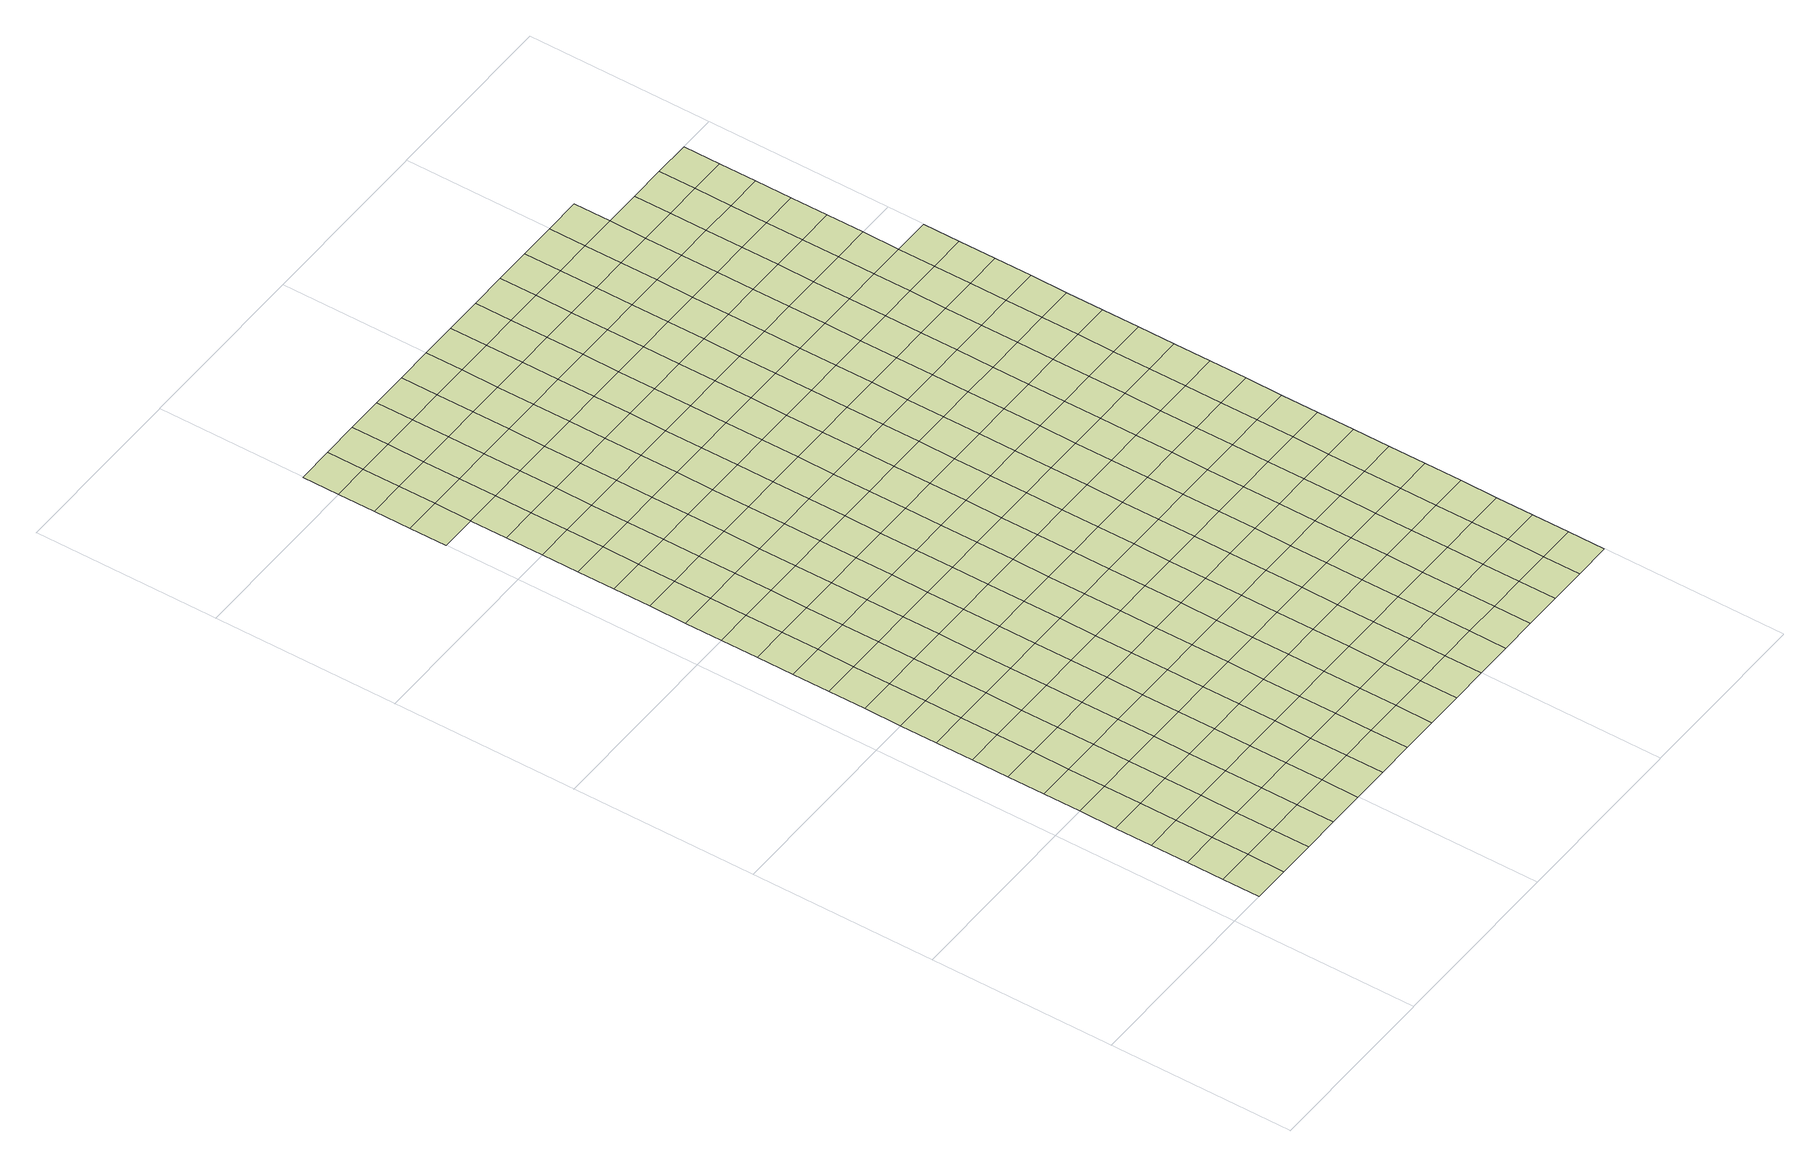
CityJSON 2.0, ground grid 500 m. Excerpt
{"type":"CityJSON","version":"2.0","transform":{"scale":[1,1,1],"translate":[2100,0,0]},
"CityObjects":{
"landuse1":{"type":"LandUse","geometry":[{"type":"MultiSurface","lod":"2","boundaries":[[[0,1,2,3]]]}]},
"landuse2":{"type":"LandUse","geometry":[{"type":"MultiSurface","lod":"2","boundaries":[[[3,2,4,5]]]}]},
"landuse3":{"type":"LandUse","geometry":[{"type":"MultiSurface","lod":"2","boundaries":[[[5,4,6,7]]]}]},
"landuse4":{"type":"LandUse","geometry":[{"type":"MultiSurface","lod":"2","boundaries":[[[7,6,8,9]]]}]},
"landuse5":{"type":"LandUse","geometry":[{"type":"MultiSurface","lod":"2","boundaries":[[[1,10,11,2]]]}]},
"landuse6":{"type":"LandUse","geometry":[{"type":"MultiSurface","lod":"2","boundaries":[[[9,8,12,13]]]}]},
"landuse7":{"type":"LandUse","geometry":[{"type":"MultiSurface","lod":"2","boundaries":[[[2,11,14,4]]]}]},
"landuse8":{"type":"LandUse","geometry":[{"type":"MultiSurface","lod":"2","boundaries":[[[13,12,15,16]]]}]},
"landuse9":{"type":"LandUse","geometry":[{"type":"MultiSurface","lod":"2","boundaries":[[[4,14,17,6]]]}]},
"landuse10":{"type":"LandUse","geometry":[{"type":"MultiSurface","lod":"2","boundaries":[[[16,15,18,19]]]}]},
"landuse11":{"type":"LandUse","geometry":[{"type":"MultiSurface","lod":"2","boundaries":[[[6,17,20,8]]]}]},
"landuse12":{"type":"LandUse","geometry":[{"type":"MultiSurface","lod":"2","boundaries":[[[10,21,22,11]]]}]},
"landuse13":{"type":"LandUse","geometry":[{"type":"MultiSurface","lod":"2","boundaries":[[[19,18,23,24]]]}]},
"landuse14":{"type":"LandUse","geometry":[{"type":"MultiSurface","lod":"2","boundaries":[[[8,20,25,12]]]}]},
"landuse15":{"type":"LandUse","geometry":[{"type":"MultiSurface","lod":"2","boundaries":[[[11,22,26,14]]]}]},
"landuse16":{"type":"LandUse","geometry":[{"type":"MultiSurface","lod":"2","boundaries":[[[24,23,27,28]]]}]},
"landuse17":{"type":"LandUse","geometry":[{"type":"MultiSurface","lod":"2","boundaries":[[[12,25,29,15]]]}]},
"landuse18":{"type":"LandUse","geometry":[{"type":"MultiSurface","lod":"2","boundaries":[[[14,26,30,17]]]}]},
"landuse19":{"type":"LandUse","geometry":[{"type":"MultiSurface","lod":"2","boundaries":[[[28,27,31,32]]]}]},
"landuse20":{"type":"LandUse","geometry":[{"type":"MultiSurface","lod":"2","boundaries":[[[15,29,33,18]]]}]},
"landuse21":{"type":"LandUse","geometry":[{"type":"MultiSurface","lod":"2","boundaries":[[[17,30,34,20]]]}]},
"landuse22":{"type":"LandUse","geometry":[{"type":"MultiSurface","lod":"2","boundaries":[[[32,31,35,36]]]}]},
"landuse23":{"type":"LandUse","geometry":[{"type":"MultiSurface","lod":"2","boundaries":[[[21,37,38,22]]]}]},
"landuse24":{"type":"LandUse","geometry":[{"type":"MultiSurface","lod":"2","boundaries":[[[18,33,39,23]]]}]},
"landuse25":{"type":"LandUse","geometry":[{"type":"MultiSurface","lod":"2","boundaries":[[[20,34,40,25]]]}]},
"landuse26":{"type":"LandUse","geometry":[{"type":"MultiSurface","lod":"2","boundaries":[[[36,35,41,42]]]}]},
"landuse27":{"type":"LandUse","geometry":[{"type":"MultiSurface","lod":"2","boundaries":[[[22,38,43,26]]]}]},
"landuse28":{"type":"LandUse","geometry":[{"type":"MultiSurface","lod":"2","boundaries":[[[23,39,44,27]]]}]},
"landuse29":{"type":"LandUse","geometry":[{"type":"MultiSurface","lod":"2","boundaries":[[[25,40,45,29]]]}]},
"landuse30":{"type":"LandUse","geometry":[{"type":"MultiSurface","lod":"2","boundaries":[[[42,41,46,47]]]}]},
"landuse31":{"type":"LandUse","geometry":[{"type":"MultiSurface","lod":"2","boundaries":[[[26,43,48,30]]]}]},
"landuse32":{"type":"LandUse","geometry":[{"type":"MultiSurface","lod":"2","boundaries":[[[27,44,49,31]]]}]},
"landuse33":{"type":"LandUse","geometry":[{"type":"MultiSurface","lod":"2","boundaries":[[[29,45,50,33]]]}]},
"landuse34":{"type":"LandUse","geometry":[{"type":"MultiSurface","lod":"2","boundaries":[[[47,46,51,52]]]}]},
"landuse35":{"type":"LandUse","geometry":[{"type":"MultiSurface","lod":"2","boundaries":[[[30,48,53,34]]]}]},
"landuse36":{"type":"LandUse","geometry":[{"type":"MultiSurface","lod":"2","boundaries":[[[31,49,54,35]]]}]},
"landuse37":{"type":"LandUse","geometry":[{"type":"MultiSurface","lod":"2","boundaries":[[[37,55,56,38]]]}]},
"landuse38":{"type":"LandUse","geometry":[{"type":"MultiSurface","lod":"2","boundaries":[[[33,50,57,39]]]}]},
"landuse39":{"type":"LandUse","geometry":[{"type":"MultiSurface","lod":"2","boundaries":[[[52,51,58,59]]]}]},
"landuse40":{"type":"LandUse","geometry":[{"type":"MultiSurface","lod":"2","boundaries":[[[34,53,60,40]]]}]},
"landuse41":{"type":"LandUse","geometry":[{"type":"MultiSurface","lod":"2","boundaries":[[[35,54,61,41]]]}]},
"landuse42":{"type":"LandUse","geometry":[{"type":"MultiSurface","lod":"2","boundaries":[[[38,56,62,43]]]}]},
"landuse43":{"type":"LandUse","geometry":[{"type":"MultiSurface","lod":"2","boundaries":[[[39,57,63,44]]]}]},
"landuse44":{"type":"LandUse","geometry":[{"type":"MultiSurface","lod":"2","boundaries":[[[59,58,64,65]]]}]},
"landuse45":{"type":"LandUse","geometry":[{"type":"MultiSurface","lod":"2","boundaries":[[[40,60,66,45]]]}]},
"landuse46":{"type":"LandUse","geometry":[{"type":"MultiSurface","lod":"2","boundaries":[[[41,61,67,46]]]}]},
"landuse47":{"type":"LandUse","geometry":[{"type":"MultiSurface","lod":"2","boundaries":[[[43,62,68,48]]]}]},
"landuse48":{"type":"LandUse","geometry":[{"type":"MultiSurface","lod":"2","boundaries":[[[44,63,69,49]]]}]},
"landuse49":{"type":"LandUse","geometry":[{"type":"MultiSurface","lod":"2","boundaries":[[[65,64,70,71]]]}]},
"landuse50":{"type":"LandUse","geometry":[{"type":"MultiSurface","lod":"2","boundaries":[[[45,66,72,50]]]}]},
"landuse51":{"type":"LandUse","geometry":[{"type":"MultiSurface","lod":"2","boundaries":[[[46,67,73,51]]]}]},
"landuse52":{"type":"LandUse","geometry":[{"type":"MultiSurface","lod":"2","boundaries":[[[48,68,74,53]]]}]},
"landuse53":{"type":"LandUse","geometry":[{"type":"MultiSurface","lod":"2","boundaries":[[[49,69,75,54]]]}]},
"landuse54":{"type":"LandUse","geometry":[{"type":"MultiSurface","lod":"2","boundaries":[[[55,76,77,56]]]}]},
"landuse55":{"type":"LandUse","geometry":[{"type":"MultiSurface","lod":"2","boundaries":[[[71,70,78,79]]]}]},
"landuse56":{"type":"LandUse","geometry":[{"type":"MultiSurface","lod":"2","boundaries":[[[50,72,80,57]]]}]},
"landuse57":{"type":"LandUse","geometry":[{"type":"MultiSurface","lod":"2","boundaries":[[[51,73,81,58]]]}]},
"landuse58":{"type":"LandUse","geometry":[{"type":"MultiSurface","lod":"2","boundaries":[[[53,74,82,60]]]}]},
"landuse59":{"type":"LandUse","geometry":[{"type":"MultiSurface","lod":"2","boundaries":[[[54,75,83,61]]]}]},
"landuse60":{"type":"LandUse","geometry":[{"type":"MultiSurface","lod":"2","boundaries":[[[56,77,84,62]]]}]},
"landuse61":{"type":"LandUse","geometry":[{"type":"MultiSurface","lod":"2","boundaries":[[[79,78,85,86]]]}]},
"landuse62":{"type":"LandUse","geometry":[{"type":"MultiSurface","lod":"2","boundaries":[[[57,80,87,63]]]}]},
"landuse63":{"type":"LandUse","geometry":[{"type":"MultiSurface","lod":"2","boundaries":[[[58,81,88,64]]]}]},
"landuse64":{"type":"LandUse","geometry":[{"type":"MultiSurface","lod":"2","boundaries":[[[60,82,89,66]]]}]},
"landuse65":{"type":"LandUse","geometry":[{"type":"MultiSurface","lod":"2","boundaries":[[[90,91,92,93]]]}]},
"landuse66":{"type":"LandUse","geometry":[{"type":"MultiSurface","lod":"2","boundaries":[[[61,83,94,67]]]}]},
"landuse67":{"type":"LandUse","geometry":[{"type":"MultiSurface","lod":"2","boundaries":[[[62,84,95,68]]]}]},
"landuse68":{"type":"LandUse","geometry":[{"type":"MultiSurface","lod":"2","boundaries":[[[86,85,96,97]]]}]},
"landuse69":{"type":"LandUse","geometry":[{"type":"MultiSurface","lod":"2","boundaries":[[[63,87,98,69]]]}]},
"landuse70":{"type":"LandUse","geometry":[{"type":"MultiSurface","lod":"2","boundaries":[[[64,88,99,70]]]}]},
"landuse71":{"type":"LandUse","geometry":[{"type":"MultiSurface","lod":"2","boundaries":[[[66,89,100,72]]]}]},
"landuse72":{"type":"LandUse","geometry":[{"type":"MultiSurface","lod":"2","boundaries":[[[93,92,101,102]]]}]},
"landuse73":{"type":"LandUse","geometry":[{"type":"MultiSurface","lod":"2","boundaries":[[[67,94,103,73]]]}]},
"landuse74":{"type":"LandUse","geometry":[{"type":"MultiSurface","lod":"2","boundaries":[[[68,95,104,74]]]}]},
"landuse75":{"type":"LandUse","geometry":[{"type":"MultiSurface","lod":"2","boundaries":[[[97,96,105,106]]]}]},
"landuse76":{"type":"LandUse","geometry":[{"type":"MultiSurface","lod":"2","boundaries":[[[69,98,107,75]]]}]},
"landuse77":{"type":"LandUse","geometry":[{"type":"MultiSurface","lod":"2","boundaries":[[[76,108,109,77]]]}]},
"landuse78":{"type":"LandUse","geometry":[{"type":"MultiSurface","lod":"2","boundaries":[[[70,99,110,78]]]}]},
"landuse79":{"type":"LandUse","geometry":[{"type":"MultiSurface","lod":"2","boundaries":[[[72,100,111,80]]]}]},
"landuse80":{"type":"LandUse","geometry":[{"type":"MultiSurface","lod":"2","boundaries":[[[102,101,112,113]]]}]},
"landuse81":{"type":"LandUse","geometry":[{"type":"MultiSurface","lod":"2","boundaries":[[[73,103,114,81]]]}]},
"landuse82":{"type":"LandUse","geometry":[{"type":"MultiSurface","lod":"2","boundaries":[[[74,104,115,82]]]}]},
"landuse83":{"type":"LandUse","geometry":[{"type":"MultiSurface","lod":"2","boundaries":[[[106,105,116,91]]]}]},
"landuse84":{"type":"LandUse","geometry":[{"type":"MultiSurface","lod":"2","boundaries":[[[75,107,117,83]]]}]},
"landuse85":{"type":"LandUse","geometry":[{"type":"MultiSurface","lod":"2","boundaries":[[[77,109,118,84]]]}]},
"landuse86":{"type":"LandUse","geometry":[{"type":"MultiSurface","lod":"2","boundaries":[[[78,110,119,85]]]}]},
"landuse87":{"type":"LandUse","geometry":[{"type":"MultiSurface","lod":"2","boundaries":[[[80,111,120,87]]]}]},
"landuse88":{"type":"LandUse","geometry":[{"type":"MultiSurface","lod":"2","boundaries":[[[113,112,121,122]]]}]},
"landuse89":{"type":"LandUse","geometry":[{"type":"MultiSurface","lod":"2","boundaries":[[[81,114,123,88]]]}]},
"landuse90":{"type":"LandUse","geometry":[{"type":"MultiSurface","lod":"2","boundaries":[[[82,115,124,89]]]}]},
"landuse91":{"type":"LandUse","geometry":[{"type":"MultiSurface","lod":"2","boundaries":[[[91,116,125,92]]]}]},
"landuse92":{"type":"LandUse","geometry":[{"type":"MultiSurface","lod":"2","boundaries":[[[83,117,126,94]]]}]},
"landuse93":{"type":"LandUse","geometry":[{"type":"MultiSurface","lod":"2","boundaries":[[[84,118,127,95]]]}]},
"landuse94":{"type":"LandUse","geometry":[{"type":"MultiSurface","lod":"2","boundaries":[[[85,119,128,96]]]}]},
"landuse95":{"type":"LandUse","geometry":[{"type":"MultiSurface","lod":"2","boundaries":[[[87,120,129,98]]]}]},
"landuse96":{"type":"LandUse","geometry":[{"type":"MultiSurface","lod":"2","boundaries":[[[88,123,130,99]]]}]},
"landuse97":{"type":"LandUse","geometry":[{"type":"MultiSurface","lod":"2","boundaries":[[[89,124,131,100]]]}]},
"landuse98":{"type":"LandUse","geometry":[{"type":"MultiSurface","lod":"2","boundaries":[[[92,125,132,101]]]}]},
"landuse99":{"type":"LandUse","geometry":[{"type":"MultiSurface","lod":"2","boundaries":[[[94,126,133,103]]]}]},
"landuse100":{"type":"LandUse","geometry":[{"type":"MultiSurface","lod":"2","boundaries":[[[95,127,134,104]]]}]},
"landuse101":{"type":"LandUse","geometry":[{"type":"MultiSurface","lod":"2","boundaries":[[[96,128,135,105]]]}]},
"landuse102":{"type":"LandUse","geometry":[{"type":"MultiSurface","lod":"2","boundaries":[[[98,129,136,107]]]}]},
"landuse103":{"type":"LandUse","geometry":[{"type":"MultiSurface","lod":"2","boundaries":[[[108,137,138,109]]]}]},
"landuse104":{"type":"LandUse","geometry":[{"type":"MultiSurface","lod":"2","boundaries":[[[99,130,139,110]]]}]},
"landuse105":{"type":"LandUse","geometry":[{"type":"MultiSurface","lod":"2","boundaries":[[[100,131,140,111]]]}]},
"landuse106":{"type":"LandUse","geometry":[{"type":"MultiSurface","lod":"2","boundaries":[[[101,132,141,112]]]}]},
"landuse107":{"type":"LandUse","geometry":[{"type":"MultiSurface","lod":"2","boundaries":[[[103,133,142,114]]]}]},
"landuse108":{"type":"LandUse","geometry":[{"type":"MultiSurface","lod":"2","boundaries":[[[104,134,143,115]]]}]},
"landuse109":{"type":"LandUse","geometry":[{"type":"MultiSurface","lod":"2","boundaries":[[[105,135,144,116]]]}]},
"landuse110":{"type":"LandUse","geometry":[{"type":"MultiSurface","lod":"2","boundaries":[[[107,136,145,117]]]}]},
"landuse111":{"type":"LandUse","geometry":[{"type":"MultiSurface","lod":"2","boundaries":[[[109,138,146,118]]]}]},
"landuse112":{"type":"LandUse","geometry":[{"type":"MultiSurface","lod":"2","boundaries":[[[110,139,147,119]]]}]},
"landuse113":{"type":"LandUse","geometry":[{"type":"MultiSurface","lod":"2","boundaries":[[[111,140,148,120]]]}]},
"landuse114":{"type":"LandUse","geometry":[{"type":"MultiSurface","lod":"2","boundaries":[[[112,141,149,121]]]}]},
"landuse115":{"type":"LandUse","geometry":[{"type":"MultiSurface","lod":"2","boundaries":[[[114,142,150,123]]]}]},
"landuse116":{"type":"LandUse","geometry":[{"type":"MultiSurface","lod":"2","boundaries":[[[115,143,151,124]]]}]},
"landuse117":{"type":"LandUse","geometry":[{"type":"MultiSurface","lod":"2","boundaries":[[[116,144,152,125]]]}]},
"landuse118":{"type":"LandUse","geometry":[{"type":"MultiSurface","lod":"2","boundaries":[[[117,145,153,126]]]}]},
"landuse119":{"type":"LandUse","geometry":[{"type":"MultiSurface","lod":"2","boundaries":[[[118,146,154,127]]]}]},
"landuse120":{"type":"LandUse","geometry":[{"type":"MultiSurface","lod":"2","boundaries":[[[119,147,155,128]]]}]},
"landuse121":{"type":"LandUse","geometry":[{"type":"MultiSurface","lod":"2","boundaries":[[[120,148,156,129]]]}]},
"landuse122":{"type":"LandUse","geometry":[{"type":"MultiSurface","lod":"2","boundaries":[[[123,150,157,130]]]}]},
"landuse123":{"type":"LandUse","geometry":[{"type":"MultiSurface","lod":"2","boundaries":[[[124,151,158,131]]]}]},
"landuse124":{"type":"LandUse","geometry":[{"type":"MultiSurface","lod":"2","boundaries":[[[125,152,159,132]]]}]},
"landuse125":{"type":"LandUse","geometry":[{"type":"MultiSurface","lod":"2","boundaries":[[[126,153,160,133]]]}]},
"landuse126":{"type":"LandUse","geometry":[{"type":"MultiSurface","lod":"2","boundaries":[[[127,154,161,134]]]}]},
"landuse127":{"type":"LandUse","geometry":[{"type":"MultiSurface","lod":"2","boundaries":[[[128,155,162,135]]]}]},
"landuse128":{"type":"LandUse","geometry":[{"type":"MultiSurface","lod":"2","boundaries":[[[129,156,163,136]]]}]},
"landuse129":{"type":"LandUse","geometry":[{"type":"MultiSurface","lod":"2","boundaries":[[[137,164,165,138]]]}]},
"landuse130":{"type":"LandUse","geometry":[{"type":"MultiSurface","lod":"2","boundaries":[[[130,157,166,139]]]}]},
"landuse131":{"type":"LandUse","geometry":[{"type":"MultiSurface","lod":"2","boundaries":[[[131,158,167,140]]]}]},
"landuse132":{"type":"LandUse","geometry":[{"type":"MultiSurface","lod":"2","boundaries":[[[132,159,168,141]]]}]},
"landuse133":{"type":"LandUse","geometry":[{"type":"MultiSurface","lod":"2","boundaries":[[[133,160,169,142]]]}]},
"landuse134":{"type":"LandUse","geometry":[{"type":"MultiSurface","lod":"2","boundaries":[[[134,161,170,143]]]}]},
"landuse135":{"type":"LandUse","geometry":[{"type":"MultiSurface","lod":"2","boundaries":[[[135,162,171,144]]]}]},
"landuse136":{"type":"LandUse","geometry":[{"type":"MultiSurface","lod":"2","boundaries":[[[136,163,172,145]]]}]},
"landuse137":{"type":"LandUse","geometry":[{"type":"MultiSurface","lod":"2","boundaries":[[[138,165,173,146]]]}]},
"landuse138":{"type":"LandUse","geometry":[{"type":"MultiSurface","lod":"2","boundaries":[[[139,166,174,147]]]}]},
"landuse139":{"type":"LandUse","geometry":[{"type":"MultiSurface","lod":"2","boundaries":[[[140,167,175,148]]]}]},
"landuse140":{"type":"LandUse","geometry":[{"type":"MultiSurface","lod":"2","boundaries":[[[141,168,176,149]]]}]},
"landuse141":{"type":"LandUse","geometry":[{"type":"MultiSurface","lod":"2","boundaries":[[[142,169,177,150]]]}]},
"landuse142":{"type":"LandUse","geometry":[{"type":"MultiSurface","lod":"2","boundaries":[[[143,170,178,151]]]}]},
"landuse143":{"type":"LandUse","geometry":[{"type":"MultiSurface","lod":"2","boundaries":[[[144,171,179,152]]]}]},
"landuse144":{"type":"LandUse","geometry":[{"type":"MultiSurface","lod":"2","boundaries":[[[145,172,180,153]]]}]},
"landuse145":{"type":"LandUse","geometry":[{"type":"MultiSurface","lod":"2","boundaries":[[[146,173,181,154]]]}]},
"landuse146":{"type":"LandUse","geometry":[{"type":"MultiSurface","lod":"2","boundaries":[[[147,174,182,155]]]}]},
"landuse147":{"type":"LandUse","geometry":[{"type":"MultiSurface","lod":"2","boundaries":[[[148,175,183,156]]]}]},
"landuse148":{"type":"LandUse","geometry":[{"type":"MultiSurface","lod":"2","boundaries":[[[150,177,184,157]]]}]},
"landuse149":{"type":"LandUse","geometry":[{"type":"MultiSurface","lod":"2","boundaries":[[[151,178,185,158]]]}]},
"landuse150":{"type":"LandUse","geometry":[{"type":"MultiSurface","lod":"2","boundaries":[[[152,179,186,159]]]}]},
"landuse151":{"type":"LandUse","geometry":[{"type":"MultiSurface","lod":"2","boundaries":[[[153,180,187,160]]]}]},
"landuse152":{"type":"LandUse","geometry":[{"type":"MultiSurface","lod":"2","boundaries":[[[154,181,188,161]]]}]},
"landuse153":{"type":"LandUse","geometry":[{"type":"MultiSurface","lod":"2","boundaries":[[[155,182,189,162]]]}]},
"landuse154":{"type":"LandUse","geometry":[{"type":"MultiSurface","lod":"2","boundaries":[[[156,183,190,163]]]}]},
"landuse155":{"type":"LandUse","geometry":[{"type":"MultiSurface","lod":"2","boundaries":[[[164,191,192,165]]]}]},
"landuse156":{"type":"LandUse","geometry":[{"type":"MultiSurface","lod":"2","boundaries":[[[157,184,193,166]]]}]},
"landuse157":{"type":"LandUse","geometry":[{"type":"MultiSurface","lod":"2","boundaries":[[[158,185,194,167]]]}]},
"landuse158":{"type":"LandUse","geometry":[{"type":"MultiSurface","lod":"2","boundaries":[[[159,186,195,168]]]}]},
"landuse159":{"type":"LandUse","geometry":[{"type":"MultiSurface","lod":"2","boundaries":[[[160,187,196,169]]]}]},
"landuse160":{"type":"LandUse","geometry":[{"type":"MultiSurface","lod":"2","boundaries":[[[161,188,197,170]]]}]},
"landuse161":{"type":"LandUse","geometry":[{"type":"MultiSurface","lod":"2","boundaries":[[[162,189,198,171]]]}]},
"landuse162":{"type":"LandUse","geometry":[{"type":"MultiSurface","lod":"2","boundaries":[[[163,190,199,172]]]}]},
"landuse163":{"type":"LandUse","geometry":[{"type":"MultiSurface","lod":"2","boundaries":[[[165,192,200,173]]]}]},
"landuse164":{"type":"LandUse","geometry":[{"type":"MultiSurface","lod":"2","boundaries":[[[166,193,201,174]]]}]},
"landuse165":{"type":"LandUse","geometry":[{"type":"MultiSurface","lod":"2","boundaries":[[[167,194,202,175]]]}]},
"landuse166":{"type":"LandUse","geometry":[{"type":"MultiSurface","lod":"2","boundaries":[[[168,195,203,176]]]}]},
"landuse167":{"type":"LandUse","geometry":[{"type":"MultiSurface","lod":"2","boundaries":[[[169,196,204,177]]]}]},
"landuse168":{"type":"LandUse","geometry":[{"type":"MultiSurface","lod":"2","boundaries":[[[170,197,205,178]]]}]},
"landuse169":{"type":"LandUse","geometry":[{"type":"MultiSurface","lod":"2","boundaries":[[[171,198,206,179]]]}]},
"landuse170":{"type":"LandUse","geometry":[{"type":"MultiSurface","lod":"2","boundaries":[[[172,199,207,180]]]}]},
"landuse171":{"type":"LandUse","geometry":[{"type":"MultiSurface","lod":"2","boundaries":[[[173,200,208,181]]]}]},
"landuse172":{"type":"LandUse","geometry":[{"type":"MultiSurface","lod":"2","boundaries":[[[174,201,209,182]]]}]},
"landuse173":{"type":"LandUse","geometry":[{"type":"MultiSurface","lod":"2","boundaries":[[[175,202,210,183]]]}]},
"landuse174":{"type":"LandUse","geometry":[{"type":"MultiSurface","lod":"2","boundaries":[[[177,204,211,184]]]}]},
"landuse175":{"type":"LandUse","geometry":[{"type":"MultiSurface","lod":"2","boundaries":[[[178,205,212,185]]]}]},
"landuse176":{"type":"LandUse","geometry":[{"type":"MultiSurface","lod":"2","boundaries":[[[179,206,213,186]]]}]},
"landuse177":{"type":"LandUse","geometry":[{"type":"MultiSurface","lod":"2","boundaries":[[[180,207,214,187]]]}]},
"landuse178":{"type":"LandUse","geometry":[{"type":"MultiSurface","lod":"2","boundaries":[[[181,208,215,188]]]}]},
"landuse179":{"type":"LandUse","geometry":[{"type":"MultiSurface","lod":"2","boundaries":[[[182,209,216,189]]]}]},
"landuse180":{"type":"LandUse","geometry":[{"type":"MultiSurface","lod":"2","boundaries":[[[183,210,217,190]]]}]},
"landuse181":{"type":"LandUse","geometry":[{"type":"MultiSurface","lod":"2","boundaries":[[[191,218,219,192]]]}]},
"landuse182":{"type":"LandUse","geometry":[{"type":"MultiSurface","lod":"2","boundaries":[[[184,211,220,193]]]}]},
"landuse183":{"type":"LandUse","geometry":[{"type":"MultiSurface","lod":"2","boundaries":[[[185,212,221,194]]]}]},
"landuse184":{"type":"LandUse","geometry":[{"type":"MultiSurface","lod":"2","boundaries":[[[186,213,222,195]]]}]},
"landuse185":{"type":"LandUse","geometry":[{"type":"MultiSurface","lod":"2","boundaries":[[[187,214,223,196]]]}]},
"landuse186":{"type":"LandUse","geometry":[{"type":"MultiSurface","lod":"2","boundaries":[[[188,215,224,197]]]}]},
"landuse187":{"type":"LandUse","geometry":[{"type":"MultiSurface","lod":"2","boundaries":[[[189,216,225,198]]]}]},
"landuse188":{"type":"LandUse","geometry":[{"type":"MultiSurface","lod":"2","boundaries":[[[190,217,226,199]]]}]},
"landuse189":{"type":"LandUse","geometry":[{"type":"MultiSurface","lod":"2","boundaries":[[[192,219,227,200]]]}]},
"landuse190":{"type":"LandUse","geometry":[{"type":"MultiSurface","lod":"2","boundaries":[[[193,220,228,201]]]}]},
"landuse191":{"type":"LandUse","geometry":[{"type":"MultiSurface","lod":"2","boundaries":[[[194,221,229,202]]]}]},
"landuse192":{"type":"LandUse","geometry":[{"type":"MultiSurface","lod":"2","boundaries":[[[195,222,230,203]]]}]},
"landuse193":{"type":"LandUse","geometry":[{"type":"MultiSurface","lod":"2","boundaries":[[[196,223,231,204]]]}]},
"landuse194":{"type":"LandUse","geometry":[{"type":"MultiSurface","lod":"2","boundaries":[[[197,224,232,205]]]}]},
"landuse195":{"type":"LandUse","geometry":[{"type":"MultiSurface","lod":"2","boundaries":[[[198,225,233,206]]]}]},
"landuse196":{"type":"LandUse","geometry":[{"type":"MultiSurface","lod":"2","boundaries":[[[199,226,234,207]]]}]},
"landuse197":{"type":"LandUse","geometry":[{"type":"MultiSurface","lod":"2","boundaries":[[[200,227,235,208]]]}]},
"landuse198":{"type":"LandUse","geometry":[{"type":"MultiSurface","lod":"2","boundaries":[[[201,228,236,209]]]}]},
"landuse199":{"type":"LandUse","geometry":[{"type":"MultiSurface","lod":"2","boundaries":[[[202,229,237,210]]]}]},
"landuse200":{"type":"LandUse","geometry":[{"type":"MultiSurface","lod":"2","boundaries":[[[204,231,238,211]]]}]},
"landuse201":{"type":"LandUse","geometry":[{"type":"MultiSurface","lod":"2","boundaries":[[[205,232,239,212]]]}]},
"landuse202":{"type":"LandUse","geometry":[{"type":"MultiSurface","lod":"2","boundaries":[[[206,233,240,213]]]}]},
"landuse203":{"type":"LandUse","geometry":[{"type":"MultiSurface","lod":"2","boundaries":[[[207,234,241,214]]]}]},
"landuse204":{"type":"LandUse","geometry":[{"type":"MultiSurface","lod":"2","boundaries":[[[208,235,242,215]]]}]},
"landuse205":{"type":"LandUse","geometry":[{"type":"MultiSurface","lod":"2","boundaries":[[[209,236,243,216]]]}]},
"landuse206":{"type":"LandUse","geometry":[{"type":"MultiSurface","lod":"2","boundaries":[[[210,237,244,217]]]}]},
"landuse207":{"type":"LandUse","geometry":[{"type":"MultiSurface","lod":"2","boundaries":[[[218,245,246,219]]]}]},
"landuse208":{"type":"LandUse","geometry":[{"type":"MultiSurface","lod":"2","boundaries":[[[211,238,247,220]]]}]},
"landuse209":{"type":"LandUse","geometry":[{"type":"MultiSurface","lod":"2","boundaries":[[[212,239,248,221]]]}]},
"landuse210":{"type":"LandUse","geometry":[{"type":"MultiSurface","lod":"2","boundaries":[[[213,240,249,222]]]}]},
"landuse211":{"type":"LandUse","geometry":[{"type":"MultiSurface","lod":"2","boundaries":[[[214,241,250,223]]]}]},
"landuse212":{"type":"LandUse","geometry":[{"type":"MultiSurface","lod":"2","boundaries":[[[215,242,251,224]]]}]},
"landuse213":{"type":"LandUse","geometry":[{"type":"MultiSurface","lod":"2","boundaries":[[[216,243,252,225]]]}]},
"landuse214":{"type":"LandUse","geometry":[{"type":"MultiSurface","lod":"2","boundaries":[[[217,244,253,226]]]}]},
"landuse215":{"type":"LandUse","geometry":[{"type":"MultiSurface","lod":"2","boundaries":[[[219,246,254,227]]]}]},
"landuse216":{"type":"LandUse","geometry":[{"type":"MultiSurface","lod":"2","boundaries":[[[220,247,255,228]]]}]},
"landuse217":{"type":"LandUse","geometry":[{"type":"MultiSurface","lod":"2","boundaries":[[[221,248,256,229]]]}]},
"landuse218":{"type":"LandUse","geometry":[{"type":"MultiSurface","lod":"2","boundaries":[[[222,249,257,230]]]}]},
"landuse219":{"type":"LandUse","geometry":[{"type":"MultiSurface","lod":"2","boundaries":[[[223,250,258,231]]]}]},
"landuse220":{"type":"LandUse","geometry":[{"type":"MultiSurface","lod":"2","boundaries":[[[224,251,259,232]]]}]},
"landuse221":{"type":"LandUse","geometry":[{"type":"MultiSurface","lod":"2","boundaries":[[[225,252,260,233]]]}]},
"landuse222":{"type":"LandUse","geometry":[{"type":"MultiSurface","lod":"2","boundaries":[[[226,253,261,234]]]}]},
"landuse223":{"type":"LandUse","geometry":[{"type":"MultiSurface","lod":"2","boundaries":[[[227,254,262,235]]]}]},
"landuse224":{"type":"LandUse","geometry":[{"type":"MultiSurface","lod":"2","boundaries":[[[228,255,263,236]]]}]},
"landuse225":{"type":"LandUse","geometry":[{"type":"MultiSurface","lod":"2","boundaries":[[[229,256,264,237]]]}]},
"landuse226":{"type":"LandUse","geometry":[{"type":"MultiSurface","lod":"2","boundaries":[[[231,258,265,238]]]}]},
"landuse227":{"type":"LandUse","geometry":[{"type":"MultiSurface","lod":"2","boundaries":[[[232,259,266,239]]]}]},
"landuse228":{"type":"LandUse","geometry":[{"type":"MultiSurface","lod":"2","boundaries":[[[233,260,267,240]]]}]},
"landuse229":{"type":"LandUse","geometry":[{"type":"MultiSurface","lod":"2","boundaries":[[[234,261,268,241]]]}]},
"landuse230":{"type":"LandUse","geometry":[{"type":"MultiSurface","lod":"2","boundaries":[[[235,262,269,242]]]}]},
"landuse231":{"type":"LandUse","geometry":[{"type":"MultiSurface","lod":"2","boundaries":[[[236,263,270,243]]]}]},
"landuse232":{"type":"LandUse","geometry":[{"type":"MultiSurface","lod":"2","boundaries":[[[237,264,271,244]]]}]},
"landuse233":{"type":"LandUse","geometry":[{"type":"MultiSurface","lod":"2","boundaries":[[[245,272,273,246]]]}]},
"landuse234":{"type":"LandUse","geometry":[{"type":"MultiSurface","lod":"2","boundaries":[[[238,265,274,247]]]}]},
"landuse235":{"type":"LandUse","geometry":[{"type":"MultiSurface","lod":"2","boundaries":[[[239,266,275,248]]]}]},
"landuse236":{"type":"LandUse","geometry":[{"type":"MultiSurface","lod":"2","boundaries":[[[240,267,276,249]]]}]},
"landuse237":{"type":"LandUse","geometry":[{"type":"MultiSurface","lod":"2","boundaries":[[[241,268,277,250]]]}]},
"landuse238":{"type":"LandUse","geometry":[{"type":"MultiSurface","lod":"2","boundaries":[[[242,269,278,251]]]}]},
"landuse239":{"type":"LandUse","geometry":[{"type":"MultiSurface","lod":"2","boundaries":[[[243,270,279,252]]]}]},
"landuse240":{"type":"LandUse","geometry":[{"type":"MultiSurface","lod":"2","boundaries":[[[244,271,280,253]]]}]},
"landuse241":{"type":"LandUse","geometry":[{"type":"MultiSurface","lod":"2","boundaries":[[[246,273,281,254]]]}]},
"landuse242":{"type":"LandUse","geometry":[{"type":"MultiSurface","lod":"2","boundaries":[[[247,274,282,255]]]}]},
"landuse243":{"type":"LandUse","geometry":[{"type":"MultiSurface","lod":"2","boundaries":[[[248,275,283,256]]]}]},
"landuse244":{"type":"LandUse","geometry":[{"type":"MultiSurface","lod":"2","boundaries":[[[249,276,284,257]]]}]},
"landuse245":{"type":"LandUse","geometry":[{"type":"MultiSurface","lod":"2","boundaries":[[[250,277,285,258]]]}]},
"landuse246":{"type":"LandUse","geometry":[{"type":"MultiSurface","lod":"2","boundaries":[[[251,278,286,259]]]}]},
"landuse247":{"type":"LandUse","geometry":[{"type":"MultiSurface","lod":"2","boundaries":[[[252,279,287,260]]]}]},
"landuse248":{"type":"LandUse","geometry":[{"type":"MultiSurface","lod":"2","boundaries":[[[253,280,288,261]]]}]},
"landuse249":{"type":"LandUse","geometry":[{"type":"MultiSurface","lod":"2","boundaries":[[[254,281,289,262]]]}]},
"landuse250":{"type":"LandUse","geometry":[{"type":"MultiSurface","lod":"2","boundaries":[[[255,282,290,263]]]}]},
"landuse251":{"type":"LandUse","geometry":[{"type":"MultiSurface","lod":"2","boundaries":[[[256,283,291,264]]]}]},
"landuse252":{"type":"LandUse","geometry":[{"type":"MultiSurface","lod":"2","boundaries":[[[258,285,292,265]]]}]},
"landuse253":{"type":"LandUse","geometry":[{"type":"MultiSurface","lod":"2","boundaries":[[[259,286,293,266]]]}]},
"landuse254":{"type":"LandUse","geometry":[{"type":"MultiSurface","lod":"2","boundaries":[[[260,287,294,267]]]}]},
"landuse255":{"type":"LandUse","geometry":[{"type":"MultiSurface","lod":"2","boundaries":[[[261,288,295,268]]]}]},
"landuse256":{"type":"LandUse","geometry":[{"type":"MultiSurface","lod":"2","boundaries":[[[262,289,296,269]]]}]},
"landuse257":{"type":"LandUse","geometry":[{"type":"MultiSurface","lod":"2","boundaries":[[[263,290,297,270]]]}]},
"landuse258":{"type":"LandUse","geometry":[{"type":"MultiSurface","lod":"2","boundaries":[[[264,291,298,271]]]}]},
"landuse259":{"type":"LandUse","geometry":[{"type":"MultiSurface","lod":"2","boundaries":[[[272,299,300,273]]]}]},
"landuse260":{"type":"LandUse","geometry":[{"type":"MultiSurface","lod":"2","boundaries":[[[265,292,301,274]]]}]},
"landuse261":{"type":"LandUse","geometry":[{"type":"MultiSurface","lod":"2","boundaries":[[[266,293,302,275]]]}]},
"landuse262":{"type":"LandUse","geometry":[{"type":"MultiSurface","lod":"2","boundaries":[[[267,294,303,276]]]}]},
"landuse263":{"type":"LandUse","geometry":[{"type":"MultiSurface","lod":"2","boundaries":[[[268,295,304,277]]]}]},
"landuse264":{"type":"LandUse","geometry":[{"type":"MultiSurface","lod":"2","boundaries":[[[269,296,305,278]]]}]},
"landuse265":{"type":"LandUse","geometry":[{"type":"MultiSurface","lod":"2","boundaries":[[[270,297,306,279]]]}]},
"landuse266":{"type":"LandUse","geometry":[{"type":"MultiSurface","lod":"2","boundaries":[[[271,298,307,280]]]}]},
"landuse267":{"type":"LandUse","geometry":[{"type":"MultiSurface","lod":"2","boundaries":[[[273,300,308,281]]]}]},
"landuse268":{"type":"LandUse","geometry":[{"type":"MultiSurface","lod":"2","boundaries":[[[274,301,309,282]]]}]},
"landuse269":{"type":"LandUse","geometry":[{"type":"MultiSurface","lod":"2","boundaries":[[[275,302,310,283]]]}]},
"landuse270":{"type":"LandUse","geometry":[{"type":"MultiSurface","lod":"2","boundaries":[[[276,303,311,284]]]}]},
"landuse271":{"type":"LandUse","geometry":[{"type":"MultiSurface","lod":"2","boundaries":[[[277,304,312,285]]]}]},
"landuse272":{"type":"LandUse","geometry":[{"type":"MultiSurface","lod":"2","boundaries":[[[278,305,313,286]]]}]},
"landuse273":{"type":"LandUse","geometry":[{"type":"MultiSurface","lod":"2","boundaries":[[[279,306,314,287]]]}]},
"landuse274":{"type":"LandUse","geometry":[{"type":"MultiSurface","lod":"2","boundaries":[[[280,307,315,288]]]}]},
"landuse275":{"type":"LandUse","geometry":[{"type":"MultiSurface","lod":"2","boundaries":[[[281,308,316,289]]]}]},
"landuse276":{"type":"LandUse","geometry":[{"type":"MultiSurface","lod":"2","boundaries":[[[282,309,317,290]]]}]},
"landuse277":{"type":"LandUse","geometry":[{"type":"MultiSurface","lod":"2","boundaries":[[[283,310,318,291]]]}]},
"landuse278":{"type":"LandUse","geometry":[{"type":"MultiSurface","lod":"2","boundaries":[[[285,312,319,292]]]}]},
"landuse279":{"type":"LandUse","geometry":[{"type":"MultiSurface","lod":"2","boundaries":[[[286,313,320,293]]]}]},
"landuse280":{"type":"LandUse","geometry":[{"type":"MultiSurface","lod":"2","boundaries":[[[287,314,321,294]]]}]},
"landuse281":{"type":"LandUse","geometry":[{"type":"MultiSurface","lod":"2","boundaries":[[[288,315,322,295]]]}]},
"landuse282":{"type":"LandUse","geometry":[{"type":"MultiSurface","lod":"2","boundaries":[[[289,316,323,296]]]}]},
"landuse283":{"type":"LandUse","geometry":[{"type":"MultiSurface","lod":"2","boundaries":[[[290,317,324,297]]]}]},
"landuse284":{"type":"LandUse","geometry":[{"type":"MultiSurface","lod":"2","boundaries":[[[291,318,325,298]]]}]},
"landuse285":{"type":"LandUse","geometry":[{"type":"MultiSurface","lod":"2","boundaries":[[[292,319,326,301]]]}]},
"landuse286":{"type":"LandUse","geometry":[{"type":"MultiSurface","lod":"2","boundaries":[[[293,320,327,302]]]}]},
"landuse287":{"type":"LandUse","geometry":[{"type":"MultiSurface","lod":"2","boundaries":[[[294,321,328,303]]]}]},
"landuse288":{"type":"LandUse","geometry":[{"type":"MultiSurface","lod":"2","boundaries":[[[295,322,329,304]]]}]},
"landuse289":{"type":"LandUse","geometry":[{"type":"MultiSurface","lod":"2","boundaries":[[[296,323,330,305]]]}]},
"landuse290":{"type":"LandUse","geometry":[{"type":"MultiSurface","lod":"2","boundaries":[[[297,324,331,306]]]}]},
"landuse291":{"type":"LandUse","geometry":[{"type":"MultiSurface","lod":"2","boundaries":[[[298,325,332,307]]]}]},
"landuse292":{"type":"LandUse","geometry":[{"type":"MultiSurface","lod":"2","boundaries":[[[301,326,333,309]]]}]},
"landuse293":{"type":"LandUse","geometry":[{"type":"MultiSurface","lod":"2","boundaries":[[[302,327,334,310]]]}]},
"landuse294":{"type":"LandUse","geometry":[{"type":"MultiSurface","lod":"2","boundaries":[[[303,328,335,311]]]}]},
"landuse295":{"type":"LandUse","geometry":[{"type":"MultiSurface","lod":"2","boundaries":[[[304,329,336,312]]]}]},
"landuse296":{"type":"LandUse","geometry":[{"type":"MultiSurface","lod":"2","boundaries":[[[305,330,337,313]]]}]},
"landuse297":{"type":"LandUse","geometry":[{"type":"MultiSurface","lod":"2","boundaries":[[[306,331,338,314]]]}]},
"landuse298":{"type":"LandUse","geometry":[{"type":"MultiSurface","lod":"2","boundaries":[[[307,332,339,315]]]}]},
"landuse299":{"type":"LandUse","geometry":[{"type":"MultiSurface","lod":"2","boundaries":[[[309,333,340,317]]]}]},
"landuse300":{"type":"LandUse","geometry":[{"type":"MultiSurface","lod":"2","boundaries":[[[310,334,341,318]]]}]},
"landuse301":{"type":"LandUse","geometry":[{"type":"MultiSurface","lod":"2","boundaries":[[[312,336,342,319]]]}]},
"landuse302":{"type":"LandUse","geometry":[{"type":"MultiSurface","lod":"2","boundaries":[[[313,337,343,320]]]}]},
"landuse303":{"type":"LandUse","geometry":[{"type":"MultiSurface","lod":"2","boundaries":[[[314,338,344,321]]]}]},
"landuse304":{"type":"LandUse","geometry":[{"type":"MultiSurface","lod":"2","boundaries":[[[315,339,345,322]]]}]},
"landuse305":{"type":"LandUse","geometry":[{"type":"MultiSurface","lod":"2","boundaries":[[[317,340,346,324]]]}]},
"landuse306":{"type":"LandUse","geometry":[{"type":"MultiSurface","lod":"2","boundaries":[[[318,341,347,325]]]}]},
"landuse307":{"type":"LandUse","geometry":[{"type":"MultiSurface","lod":"2","boundaries":[[[319,342,348,326]]]}]},
"landuse308":{"type":"LandUse","geometry":[{"type":"MultiSurface","lod":"2","boundaries":[[[320,343,349,327]]]}]},
"landuse309":{"type":"LandUse","geometry":[{"type":"MultiSurface","lod":"2","boundaries":[[[321,344,350,328]]]}]},
"landuse310":{"type":"LandUse","geometry":[{"type":"MultiSurface","lod":"2","boundaries":[[[322,345,351,329]]]}]},
"landuse311":{"type":"LandUse","geometry":[{"type":"MultiSurface","lod":"2","boundaries":[[[324,346,352,331]]]}]},
"landuse312":{"type":"LandUse","geometry":[{"type":"MultiSurface","lod":"2","boundaries":[[[325,347,353,332]]]}]},
"landuse313":{"type":"LandUse","geometry":[{"type":"MultiSurface","lod":"2","boundaries":[[[326,348,354,333]]]}]},
"landuse314":{"type":"LandUse","geometry":[{"type":"MultiSurface","lod":"2","boundaries":[[[327,349,355,334]]]}]},
"landuse315":{"type":"LandUse","geometry":[{"type":"MultiSurface","lod":"2","boundaries":[[[328,350,356,335]]]}]},
"landuse316":{"type":"LandUse","geometry":[{"type":"MultiSurface","lod":"2","boundaries":[[[329,351,357,336]]]}]},
"landuse317":{"type":"LandUse","geometry":[{"type":"MultiSurface","lod":"2","boundaries":[[[331,352,358,338]]]}]},
"landuse318":{"type":"LandUse","geometry":[{"type":"MultiSurface","lod":"2","boundaries":[[[332,353,359,339]]]}]},
"landuse319":{"type":"LandUse","geometry":[{"type":"MultiSurface","lod":"2","boundaries":[[[333,354,360,340]]]}]},
"landuse320":{"type":"LandUse","geometry":[{"type":"MultiSurface","lod":"2","boundaries":[[[334,355,361,341]]]}]},
"landuse321":{"type":"LandUse","geometry":[{"type":"MultiSurface","lod":"2","boundaries":[[[336,357,362,342]]]}]},
"landuse322":{"type":"LandUse","geometry":[{"type":"MultiSurface","lod":"2","boundaries":[[[338,358,363,344]]]}]},
"landuse323":{"type":"LandUse","geometry":[{"type":"MultiSurface","lod":"2","boundaries":[[[339,359,364,345]]]}]},
"landuse324":{"type":"LandUse","geometry":[{"type":"MultiSurface","lod":"2","boundaries":[[[340,360,365,346]]]}]},
"landuse325":{"type":"LandUse","geometry":[{"type":"MultiSurface","lod":"2","boundaries":[[[341,361,366,347]]]}]},
"landuse326":{"type":"LandUse","geometry":[{"type":"MultiSurface","lod":"2","boundaries":[[[342,362,367,348]]]}]},
"landuse327":{"type":"LandUse","geometry":[{"type":"MultiSurface","lod":"2","boundaries":[[[344,363,368,350]]]}]},
"landuse328":{"type":"LandUse","geometry":[{"type":"MultiSurface","lod":"2","boundaries":[[[345,364,369,351]]]}]},
"landuse329":{"type":"LandUse","geometry":[{"type":"MultiSurface","lod":"2","boundaries":[[[346,365,370,352]]]}]},
"landuse330":{"type":"LandUse","geometry":[{"type":"MultiSurface","lod":"2","boundaries":[[[347,366,371,353]]]}]},
"landuse331":{"type":"LandUse","geometry":[{"type":"MultiSurface","lod":"2","boundaries":[[[348,367,372,354]]]}]},
"landuse332":{"type":"LandUse","geometry":[{"type":"MultiSurface","lod":"2","boundaries":[[[350,368,373,356]]]}]},
"landuse333":{"type":"LandUse","geometry":[{"type":"MultiSurface","lod":"2","boundaries":[[[351,369,374,357]]]}]},
"landuse334":{"type":"LandUse","geometry":[{"type":"MultiSurface","lod":"2","boundaries":[[[352,370,375,358]]]}]},
"landuse335":{"type":"LandUse","geometry":[{"type":"MultiSurface","lod":"2","boundaries":[[[353,371,376,359]]]}]},
"landuse336":{"type":"LandUse","geometry":[{"type":"MultiSurface","lod":"2","boundaries":[[[354,372,377,360]]]}]},
"landuse337":{"type":"LandUse","geometry":[{"type":"MultiSurface","lod":"2","boundaries":[[[357,374,378,362]]]}]},
"landuse338":{"type":"LandUse","geometry":[{"type":"MultiSurface","lod":"2","boundaries":[[[358,375,379,363]]]}]},
"landuse339":{"type":"LandUse","geometry":[{"type":"MultiSurface","lod":"2","boundaries":[[[359,376,380,364]]]}]},
"landuse340":{"type":"LandUse","geometry":[{"type":"MultiSurface","lod":"2","boundaries":[[[360,377,381,365]]]}]},
"landuse341":{"type":"LandUse","geometry":[{"type":"MultiSurface","lod":"2","boundaries":[[[362,378,382,367]]]}]},
"landuse342":{"type":"LandUse","geometry":[{"type":"MultiSurface","lod":"2","boundaries":[[[363,379,383,368]]]}]},
"landuse343":{"type":"LandUse","geometry":[{"type":"MultiSurface","lod":"2","boundaries":[[[364,380,384,369]]]}]},
"landuse344":{"type":"LandUse","geometry":[{"type":"MultiSurface","lod":"2","boundaries":[[[365,381,385,370]]]}]},
"landuse345":{"type":"LandUse","geometry":[{"type":"MultiSurface","lod":"2","boundaries":[[[367,382,386,372]]]}]},
"landuse346":{"type":"LandUse","geometry":[{"type":"MultiSurface","lod":"2","boundaries":[[[369,384,387,374]]]}]},
"landuse347":{"type":"LandUse","geometry":[{"type":"MultiSurface","lod":"2","boundaries":[[[370,385,388,375]]]}]},
"landuse348":{"type":"LandUse","geometry":[{"type":"MultiSurface","lod":"2","boundaries":[[[372,386,389,377]]]}]},
"landuse349":{"type":"LandUse","geometry":[{"type":"MultiSurface","lod":"2","boundaries":[[[374,387,390,378]]]}]},
"landuse350":{"type":"LandUse","geometry":[{"type":"MultiSurface","lod":"2","boundaries":[[[375,388,391,379]]]}]},
"landuse351":{"type":"LandUse","geometry":[{"type":"MultiSurface","lod":"2","boundaries":[[[377,389,392,381]]]}]},
"landuse352":{"type":"LandUse","geometry":[{"type":"MultiSurface","lod":"2","boundaries":[[[378,390,393,382]]]}]},
"landuse353":{"type":"LandUse","geometry":[{"type":"MultiSurface","lod":"2","boundaries":[[[379,391,394,383]]]}]},
"landuse354":{"type":"LandUse","geometry":[{"type":"MultiSurface","lod":"2","boundaries":[[[381,392,395,385]]]}]},
"landuse355":{"type":"LandUse","geometry":[{"type":"MultiSurface","lod":"2","boundaries":[[[382,393,396,386]]]}]},
"landuse356":{"type":"LandUse","geometry":[{"type":"MultiSurface","lod":"2","boundaries":[[[385,395,397,388]]]}]},
"landuse357":{"type":"LandUse","geometry":[{"type":"MultiSurface","lod":"2","boundaries":[[[388,397,398,391]]]}]},
"landuse358":{"type":"LandUse","geometry":[{"type":"MultiSurface","lod":"2","boundaries":[[[391,398,399,394]]]}]}
},
"vertices":[
[100,0,0],[200,0,0],[200,100,0],[100,100,0],
[200,200,0],[100,200,0],
[200,300,0],[100,300,0],
[200,400,0],[100,400,0],
[300,0,0],[300,100,0],
[200,500,0],[100,500,0],
[300,200,0],
[200,600,0],[100,600,0],
[300,300,0],
[200,700,0],[100,700,0],
[300,400,0],
[400,0,0],[400,100,0],
[200,800,0],[100,800,0],
[300,500,0],
[400,200,0],
[200,900,0],[100,900,0],
[300,600,0],
[400,300,0],
[200,1000,0],[100,1000,0],
[300,700,0],
[400,400,0],
[200,1100,0],[100,1100,0],
[500,0,0],[500,100,0],
[300,800,0],
[400,500,0],
[200,1200,0],[100,1200,0],
[500,200,0],
[300,900,0],
[400,600,0],
[200,1300,0],[100,1300,0],
[500,300,0],
[300,1000,0],
[400,700,0],
[200,1400,0],[100,1400,0],
[500,400,0],
[300,1100,0],
[600,0,0],[600,100,0],
[400,800,0],
[200,1500,0],[100,1500,0],
[500,500,0],
[300,1200,0],
[600,200,0],
[400,900,0],
[200,1600,0],[100,1600,0],
[500,600,0],
[300,1300,0],
[600,300,0],
[400,1000,0],
[200,1700,0],[100,1700,0],
[500,700,0],
[300,1400,0],
[600,400,0],
[400,1100,0],
[700,0,0],[700,100,0],
[200,1800,0],[100,1800,0],
[500,800,0],
[300,1500,0],
[600,500,0],
[400,1200,0],
[700,200,0],
[200,1900,0],[100,1900,0],
[500,900,0],
[300,1600,0],
[600,600,0],
[0,2200,0],[100,2200,0],[100,2300,0],[0,2300,0],
[400,1300,0],
[700,300,0],
[200,2000,0],[100,2000,0],
[500,1000,0],
[300,1700,0],
[600,700,0],
[100,2400,0],[0,2400,0],
[400,1400,0],
[700,400,0],
[200,2100,0],[100,2100,0],
[500,1100,0],
[800,0,0],[800,100,0],
[300,1800,0],
[600,800,0],
[100,2500,0],[0,2500,0],
[400,1500,0],
[700,500,0],
[200,2200,0],
[500,1200,0],
[800,200,0],
[300,1900,0],
[600,900,0],
[100,2600,0],[0,2600,0],
[400,1600,0],
[700,600,0],
[200,2300,0],
[500,1300,0],
[800,300,0],
[300,2000,0],
[600,1000,0],
[400,1700,0],
[700,700,0],
[200,2400,0],
[500,1400,0],
[800,400,0],
[300,2100,0],
[600,1100,0],
[900,0,0],[900,100,0],
[400,1800,0],
[700,800,0],
[200,2500,0],
[500,1500,0],
[800,500,0],
[300,2200,0],
[600,1200,0],
[900,200,0],
[400,1900,0],
[700,900,0],
[200,2600,0],
[500,1600,0],
[800,600,0],
[300,2300,0],
[600,1300,0],
[900,300,0],
[400,2000,0],
[700,1000,0],
[500,1700,0],
[800,700,0],
[300,2400,0],
[600,1400,0],
[900,400,0],
[400,2100,0],
[700,1100,0],
[1000,0,0],[1000,100,0],
[500,1800,0],
[800,800,0],
[300,2500,0],
[600,1500,0],
[900,500,0],
[400,2200,0],
[700,1200,0],
[1000,200,0],
[500,1900,0],
[800,900,0],
[300,2600,0],
[600,1600,0],
[900,600,0],
[400,2300,0],
[700,1300,0],
[1000,300,0],
[500,2000,0],
[800,1000,0],
[600,1700,0],
[900,700,0],
[400,2400,0],
[700,1400,0],
[1000,400,0],
[500,2100,0],
[800,1100,0],
[1100,0,0],[1100,100,0],
[600,1800,0],
[900,800,0],
[400,2500,0],
[700,1500,0],
[1000,500,0],
[500,2200,0],
[800,1200,0],
[1100,200,0],
[600,1900,0],
[900,900,0],
[400,2600,0],
[700,1600,0],
[1000,600,0],
[500,2300,0],
[800,1300,0],
[1100,300,0],
[600,2000,0],
[900,1000,0],
[700,1700,0],
[1000,700,0],
[500,2400,0],
[800,1400,0],
[1100,400,0],
[600,2100,0],
[900,1100,0],
[1200,0,0],[1200,100,0],
[700,1800,0],
[1000,800,0],
[500,2500,0],
[800,1500,0],
[1100,500,0],
[600,2200,0],
[900,1200,0],
[1200,200,0],
[700,1900,0],
[1000,900,0],
[500,2600,0],
[800,1600,0],
[1100,600,0],
[600,2300,0],
[900,1300,0],
[1200,300,0],
[700,2000,0],
[1000,1000,0],
[800,1700,0],
[1100,700,0],
[600,2400,0],
[900,1400,0],
[1200,400,0],
[700,2100,0],
[1000,1100,0],
[1300,0,0],[1300,100,0],
[800,1800,0],
[1100,800,0],
[600,2500,0],
[900,1500,0],
[1200,500,0],
[700,2200,0],
[1000,1200,0],
[1300,200,0],
[800,1900,0],
[1100,900,0],
[600,2600,0],
[900,1600,0],
[1200,600,0],
[700,2300,0],
[1000,1300,0],
[1300,300,0],
[800,2000,0],
[1100,1000,0],
[900,1700,0],
[1200,700,0],
[700,2400,0],
[1000,1400,0],
[1300,400,0],
[800,2100,0],
[1100,1100,0],
[1400,0,0],[1400,100,0],
[900,1800,0],
[1200,800,0],
[700,2500,0],
[1000,1500,0],
[1300,500,0],
[800,2200,0],
[1100,1200,0],
[1400,200,0],
[900,1900,0],
[1200,900,0],
[700,2600,0],
[1000,1600,0],
[1300,600,0],
[800,2300,0],
[1100,1300,0],
[1400,300,0],
[900,2000,0],
[1200,1000,0],
[1000,1700,0],
[1300,700,0],
[800,2400,0],
[1100,1400,0],
[1400,400,0],
[900,2100,0],
[1200,1100,0],
[1500,0,0],[1500,100,0],
[1000,1800,0],
[1300,800,0],
[800,2500,0],
[1100,1500,0],
[1400,500,0],
[900,2200,0],
[1200,1200,0],
[1500,200,0],
[1000,1900,0],
[1300,900,0],
[800,2600,0],
[1100,1600,0],
[1400,600,0],
[900,2300,0],
[1200,1300,0],
[1500,300,0],
[1000,2000,0],
[1300,1000,0],
[1100,1700,0],
[1400,700,0],
[900,2400,0],
[1200,1400,0],
[1500,400,0],
[1000,2100,0],
[1300,1100,0],
[1100,1800,0],
[1400,800,0],
[900,2500,0],
[1200,1500,0],
[1500,500,0],
[1000,2200,0],
[1300,1200,0],
[1100,1900,0],
[1400,900,0],
[900,2600,0],
[1200,1600,0],
[1500,600,0],
[1000,2300,0],
[1300,1300,0],
[1100,2000,0],
[1400,1000,0],
[1200,1700,0],
[1500,700,0],
[1000,2400,0],
[1300,1400,0],
[1100,2100,0],
[1400,1100,0],
[1200,1800,0],
[1500,800,0],
[1000,2500,0],
[1300,1500,0],
[1100,2200,0],
[1400,1200,0],
[1200,1900,0],
[1500,900,0],
[1000,2600,0],
[1300,1600,0],
[1100,2300,0],
[1400,1300,0],
[1200,2000,0],
[1500,1000,0],
[1300,1700,0],
[1100,2400,0],
[1400,1400,0],
[1200,2100,0],
[1500,1100,0],
[1300,1800,0],
[1100,2500,0],
[1400,1500,0],
[1200,2200,0],
[1500,1200,0],
[1300,1900,0],
[1100,2600,0],
[1400,1600,0],
[1200,2300,0],
[1500,1300,0],
[1300,2000,0],
[1400,1700,0],
[1200,2400,0],
[1500,1400,0],
[1300,2100,0],
[1400,1800,0],
[1200,2500,0],
[1500,1500,0],
[1300,2200,0],
[1400,1900,0],
[1500,1600,0],
[1300,2300,0],
[1400,2000,0],
[1500,1700,0],
[1300,2400,0],
[1400,2100,0],
[1500,1800,0],
[1300,2500,0],
[1400,2200,0],
[1500,1900,0],
[1400,2300,0],
[1400,2400,0],
[1400,2500,0]
]}
